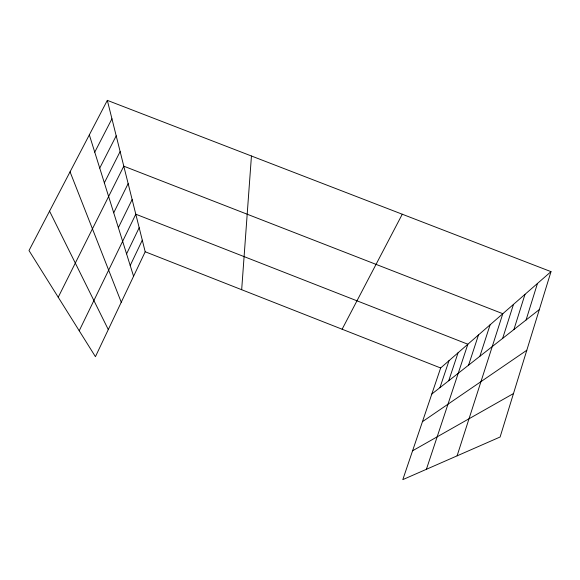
<?xml version="1.0" encoding="UTF-8"?>
<svg xmlns="http://www.w3.org/2000/svg" width="580" height="580" viewBox="0 0 580 580"><rect width="100%" height="100%" fill="white"/><g stroke="black" fill="none" stroke-linecap="round" stroke-linejoin="round"><path stroke-width="0.87" d="M241.671 289.71L251.444 155.998M551 271.643L500.112 437.001L402.803 479.638L440.648 367.981L551 271.643L107.329 100.362L29 250.56L95.432 356.678L145.196 251.763L107.329 100.362M526.082 319.979L537.464 283.453M513.902 329.549L525.001 294.336M502.657 338.379L513.481 304.391M457.091 455.851L502.809 313.707L123.787 166.184L58.225 297.25M479.87 356.279L490.107 324.8M468.575 365.154L478.5 334.928M426.401 469.292L467.857 344.223L135.8 214.208L79.213 330.774M448.717 380.755L458.062 352.77M439.937 387.65L449.022 360.666M130.21 265.495L142.296 240.185M126.578 253.88L139.178 227.708M118.371 227.657L132.138 199.563M113.716 212.78L128.151 183.613M104.349 182.831L120.132 151.569M99.738 168.099L116.196 135.821M94.75 152.156L111.94 118.806M342.12 329.223L402.274 214.223M431.817 394.03L539.327 309.575M422.45 421.674L526.807 350.255M412.583 450.776L513.481 393.552M145.196 251.763L440.648 367.981M49.554 211.142L108.286 329.57M70.057 171.825L121.256 302.231M89.334 134.857L133.574 276.254"/></g></svg>
